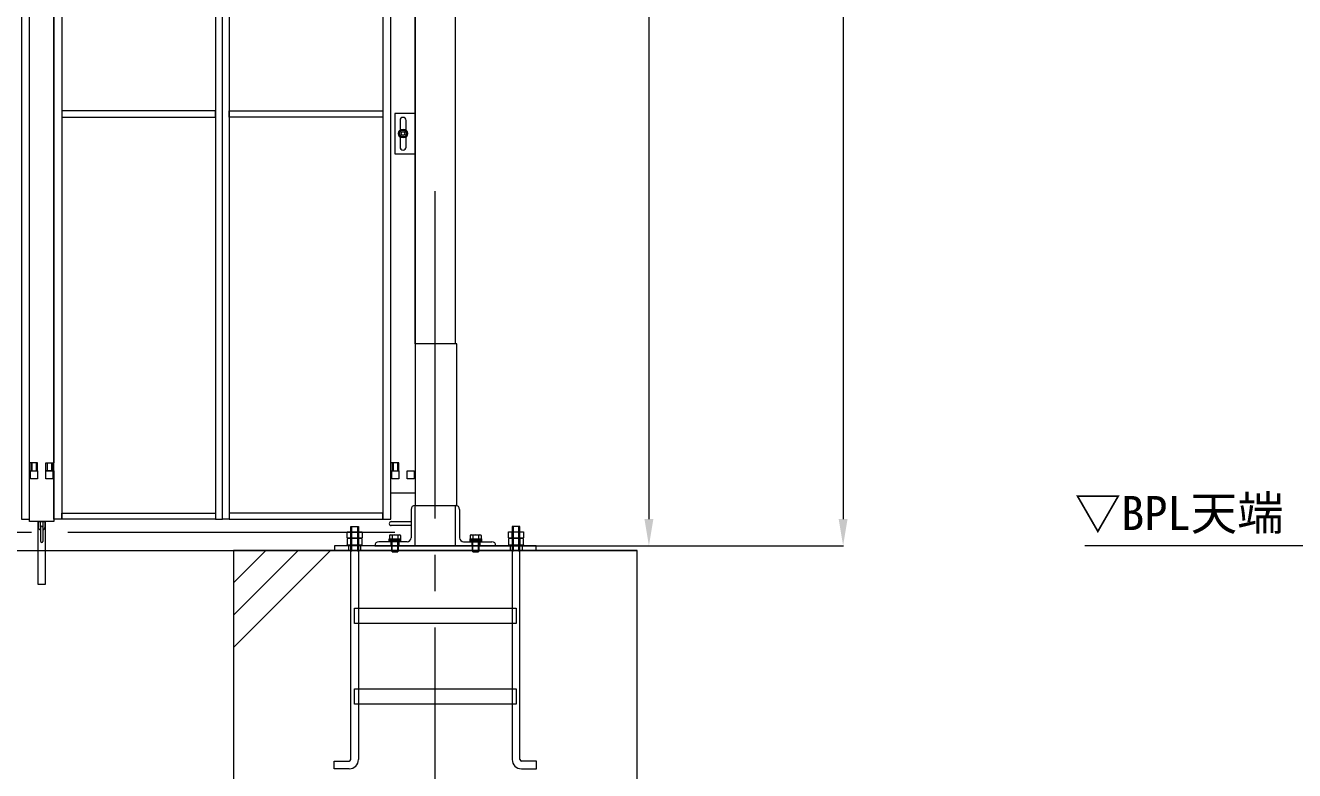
# Model space of a CAD drawing. Units: millimetres, scale not verified. Extents: x -20976 to 3174, y -17325 to 17325.
# Drawn here: x -8052 to -4908, y 3911 to 5755 of the extents above; entities that cross this region are included whole.
import ezdxf
from ezdxf.enums import TextEntityAlignment as Align

# ---------------------------------------------------------------- set-up
doc = ezdxf.new("R2010")
doc.units = ezdxf.units.MM
doc.header["$LTSCALE"] = 90
for name, pattern in [('CHAIN2', [12, 9, -1, 1, -1]), ('DASHED1', [1.8, 1.2, -0.6]), ('DOUBLE_CHAIN2', [12.8, 9, -1, 0.6, -0.6, 0.6, -1])]:
    doc.linetypes.add(name, pattern=pattern)
for name, color, linetype, lineweight in [('0-5_ﾍﾞｰｽﾗｲﾝ', 5, 'Continuous', 18), ('0-6_ﾎﾞﾙﾄ類', 2, 'Continuous', 18), ('0-8_ﾜｲﾔｰﾛｰﾌﾟ', 7, 'DOUBLE_CHAIN2', 18), ('0-9_基礎工事用PCA大', 7, 'Continuous', 18), ('0-B_寸法', 3, 'Continuous', 18), ('0-C_側固定棒', 7, 'Continuous', 18), ('1-0_中央走行棒', 7, 'Continuous', 18), ('1-4_通芯', 1, 'CHAIN2', 18), ('1-7_標準ﾊﾟﾈﾙ', 7, 'Continuous', 18), ('1-8_標準柱', 7, 'Continuous', 18), ('1-9_文字', 7, 'Continuous', 18), ('1-A_落とし棒', 7, 'Continuous', 18)]:
    doc.layers.add(name, color=color, linetype=linetype, lineweight=lineweight)
doc.styles.add('ＭＳ ゴシック', font='')
doc.styles.get('ＭＳ ゴシック').set_extended_font_data('MS Gothic')

msp = doc.modelspace()

# ---------------------------------------------------------------- linework, layer by layer
at = {"layer": '0-5_ﾍﾞｰｽﾗｲﾝ'}
for p, q in [((-6786.24, 4467), (-6026.24, 4467)), ((-3446.24, 4467), (-5427.51, 4467)), ((-20296.24, 4455), (-6536.24, 4455))]:
    msp.add_line(p, q, dxfattribs=at)
at = {"layer": '0-6_ﾎﾞﾙﾄ類'}
for p, q in [((-7245.76, 4487.03), (-7245.76, 4501.6)), ((-7226.71, 4487.03), (-7226.71, 4501.6)), ((-6845.76, 4487.03), (-6845.76, 4501.6)), ((-6826.72, 4487.03), (-6826.72, 4501.6)), ((-7245.76, 4484.17), (-7245.76, 4469.6)), ((-7226.71, 4484.17), (-7226.71, 4469.6)), ((-7148.08, 4494), (-7149.91, 4492.94)), ((-7149.91, 4492.94), (-7149.91, 4484.2)), ((-7149.91, 4484.2), (-7122.57, 4484.2)), ((-7148.08, 4494), (-7124.41, 4494)), ((-7147.48, 4484), (-7124.99, 4484)), ((-7144.24, 4455), (-7144.24, 4477)), ((-7143.08, 4492.94), (-7143.08, 4484.2)), ((-7143.01, 4452.2), (-7143.01, 4477)), ((-7137.43, 4481), (-7136.36, 4477)), ((-7136.12, 4481), (-7135.05, 4477)), ((-7129.4, 4492.94), (-7129.4, 4484.2)), ((-7128.24, 4455), (-7128.24, 4477)), ((-7124.41, 4494), (-7122.57, 4492.94)), ((-7122.57, 4492.94), (-7122.57, 4484.2)), ((-6948.07, 4494), (-6949.91, 4492.94)), ((-6949.91, 4492.94), (-6949.91, 4484.2)), ((-6949.91, 4484.2), (-6922.58, 4484.2)), ((-6948.07, 4494), (-6924.4, 4494)), ((-6947.49, 4484), (-6925, 4484)), ((-6944.24, 4455), (-6944.24, 4477)), ((-6943.08, 4492.94), (-6943.08, 4484.2)), ((-6943.01, 4452.2), (-6943.01, 4477)), ((-6937.43, 4481), (-6936.36, 4477)), ((-6936.12, 4481), (-6935.04, 4477)), ((-6929.41, 4492.94), (-6929.41, 4484.2)), ((-6928.24, 4455), (-6928.24, 4477)), ((-6924.4, 4494), (-6922.58, 4492.94)), ((-6922.58, 4492.94), (-6922.58, 4484.2)), ((-6845.76, 4484.17), (-6845.76, 4469.6)), ((-6826.72, 4484.17), (-6826.72, 4469.6)), ((-7144.24, 4455), (-7143.01, 4452.2)), ((-6944.24, 4455), (-6943.01, 4452.2))]:
    msp.add_line(p, q, dxfattribs=at)
for points in [[(-7111.33, 5496.06), (-7106.43, 5487.56), (-7111.33, 5479.06), (-7121.15, 5479.06), (-7126.06, 5487.56), (-7121.15, 5496.06)], [(-7254.71, 4487.03), (-7254.71, 4501.6), (-7217.77, 4501.6), (-7217.77, 4487.03), (-7220.24, 4485.6), (-7252.24, 4485.6)], [(-6854.72, 4487.03), (-6854.72, 4501.6), (-6817.76, 4501.6), (-6817.76, 4487.03), (-6820.24, 4485.6), (-6852.24, 4485.6)], [(-7254.71, 4484.17), (-7254.71, 4469.6), (-7217.77, 4469.6), (-7217.77, 4484.17), (-7220.24, 4485.6), (-7252.24, 4485.6)], [(-7254.24, 4469.6), (-7218.24, 4469.6), (-7218.24, 4467), (-7254.24, 4467)], [(-7122.24, 4484), (-7122.24, 4481), (-7150.24, 4481), (-7150.24, 4484)], [(-7150.24, 4481), (-7122.24, 4481), (-7122.24, 4477), (-7150.24, 4477)], [(-6922.24, 4484), (-6922.24, 4481), (-6950.24, 4481), (-6950.24, 4484)], [(-6950.24, 4481), (-6922.24, 4481), (-6922.24, 4477), (-6950.24, 4477)], [(-6854.72, 4484.17), (-6854.72, 4469.6), (-6817.76, 4469.6), (-6817.76, 4484.17), (-6820.24, 4485.6), (-6852.24, 4485.6)], [(-6854.24, 4469.6), (-6818.24, 4469.6), (-6818.24, 4467), (-6854.24, 4467)]]:
    msp.add_lwpolyline(points, close=True, dxfattribs=at)
for points in [[(-7143.01, 4452.2), (-7129.47, 4452.2), (-7129.47, 4477)], [(-6943.01, 4452.2), (-6929.47, 4452.2), (-6929.47, 4477)], [(-7144.24, 4455), (-7128.24, 4455), (-7129.47, 4452.2)], [(-6944.24, 4455), (-6928.24, 4455), (-6929.47, 4452.2)]]:
    msp.add_lwpolyline(points, dxfattribs=at)
for radius in [11, 8.5, 4.76, 4.22]:
    msp.add_circle((-7116.24, 5487.56), radius, dxfattribs=at)
for centre, radius, start, end in [((-7116.24, 5487.56), 8.9, 132.757, 167.243), ((-7116.24, 5487.56), 8.9, 192.757, 227.243), ((-7116.24, 5487.56), 8.9, 72.757, 107.243), ((-7116.24, 5487.56), 8.9, 252.757, 287.243), ((-7116.24, 5487.56), 8.9, 12.757, 47.243), ((-7116.24, 5487.56), 8.9, 312.757, 347.243), ((-7250.24, 4494.78), 8.96, 240, 300), ((-7250.24, 4476.42), 8.96, 60, 120), ((-7236.24, 4518.05), 32.45, 252.932, 287.068), ((-7236.24, 4453.15), 32.45, 72.932, 107.068), ((-7222.24, 4494.77), 8.95, 239.975, 300.025), ((-7222.24, 4476.43), 8.95, 59.975, 120.025), ((-7146.49, 4487.95), 6.05, 55.616, 124.384), ((-7147.48, 4484.2), 0.198, 180, 270), ((-7136.24, 4471.39), 22.62, 72.412, 107.588), ((-7125.99, 4487.95), 6.05, 55.616, 124.384), ((-7124.99, 4484.2), 0.198, 270, 0), ((-6946.49, 4487.95), 6.05, 55.616, 124.384), ((-6947.49, 4484.2), 0.198, 180, 270), ((-6936.24, 4471.39), 22.62, 72.412, 107.588), ((-6925.99, 4487.95), 6.05, 55.616, 124.384), ((-6925, 4484.2), 0.198, 270, 0), ((-6850.24, 4494.78), 8.96, 240, 300), ((-6850.24, 4476.42), 8.96, 60, 120), ((-6836.24, 4518.05), 32.45, 252.932, 287.068), ((-6836.24, 4453.15), 32.45, 72.932, 107.068), ((-6822.24, 4494.77), 8.95, 239.975, 300.025), ((-6822.24, 4476.43), 8.95, 59.975, 120.025)]:
    msp.add_arc(centre, radius, start, end, dxfattribs=at)
at = {"layer": '0-8_ﾜｲﾔｰﾛｰﾌﾟ'}
msp.add_line((-7136.24, 4500), (-18737.84, 4500), dxfattribs=at)
at = {"layer": '0-9_基礎工事用PCA大', "color": 4, "linetype": 'DASHED1', "lineweight": 9}
for p, q in [((-7250.93, 4467), (-7250.93, 4455)), ((-7221.24, 4467), (-7221.24, 4455)), ((-7144.24, 4467), (-7144.24, 4455)), ((-7128.24, 4467), (-7128.24, 4455)), ((-6944.24, 4467), (-6944.24, 4455)), ((-6928.24, 4467), (-6928.24, 4455)), ((-6851.24, 4467), (-6851.24, 4455)), ((-6821.24, 4467), (-6821.24, 4455)), ((-7226.71, 4313), (-7226.71, 4275)), ((-6845.77, 4313), (-6845.77, 4275)), ((-7226.71, 4113), (-7226.71, 4075)), ((-6845.77, 4113), (-6845.77, 4075))]:
    msp.add_line(p, q, dxfattribs=at)
at = {"layer": '0-9_基礎工事用PCA大'}
for p, q in [((-7536.24, 4215), (-7296.24, 4455)), ((-7536.24, 4295), (-7376.24, 4455)), ((-7536.24, 4375), (-7456.24, 4455)), ((-7226.71, 4275), (-7226.71, 4113)), ((-6845.77, 4275), (-6845.77, 4113)), ((-7226.71, 4075), (-7226.71, 3938)), ((-6845.77, 4075), (-6845.77, 3938))]:
    msp.add_line(p, q, dxfattribs=at)
for points in [[(-7245.76, 3938.05), (-7245.76, 4515), (-7226.71, 4515), (-7226.71, 4313)], [(-7245.76, 4452.5), (-7243.26, 4455), (-7243.26, 4515), (-7229.21, 4515), (-7229.21, 4455), (-7226.71, 4452.5)], [(-6826.72, 3938.05), (-6826.72, 4515), (-6845.77, 4515), (-6845.77, 4313)], [(-6826.72, 4452.5), (-6829.22, 4455), (-6829.22, 4515), (-6843.27, 4515), (-6843.27, 4455), (-6845.77, 4452.5)], [(-7249.72, 3915), (-7286.71, 3915), (-7286.71, 3934.05), (-7249.76, 3934.05)], [(-6822.76, 3915), (-6785.77, 3915), (-6785.77, 3934.05), (-6822.71, 3934.05)]]:
    msp.add_lwpolyline(points, dxfattribs=at)
for points in [[(-7286.24, 4455), (-6786.24, 4455), (-6786.24, 4467), (-7286.24, 4467)], [(-7536.24, 3455), (-6536.24, 3455), (-6536.24, 4455), (-7536.24, 4455)], [(-7236.24, 4313), (-6836.24, 4313), (-6836.24, 4275), (-7236.24, 4275)], [(-7236.24, 4113), (-6836.24, 4113), (-6836.24, 4075), (-7236.24, 4075)]]:
    msp.add_lwpolyline(points, close=True, dxfattribs=at)
for centre, radius, start, end in [((-7249.76, 3938.05), 4, 270, 0), ((-7249.72, 3938), 23, 270, 0), ((-6822.76, 3938), 23, 180, 270), ((-6822.71, 3938.05), 4, 180, 270)]:
    msp.add_arc(centre, radius, start, end, dxfattribs=at)
at = {"layer": '0-B_寸法'}
for p, q in [((-6026.24, 8901), (-6026.24, 4533)), ((-6507.24, 8401), (-6507.24, 4533)), ((-6985.24, 4467), (-6025.24, 4467)), ((-6880.09, 4467), (-6506.24, 4467))]:
    msp.add_line(p, q, dxfattribs=at)
at = {"layer": '0-B_寸法', "color": 91}
for points in [[(-6518.24, 4533), (-6507.24, 4467), (-6496.24, 4533)], [(-6037.24, 4533), (-6026.24, 4467), (-6015.24, 4533)]]:
    msp.add_solid(points, dxfattribs=at)
at = {"layer": '0-C_側固定棒'}
msp.add_line((-7146.24, 4672.56), (-7146.24, 6024.06), dxfattribs=at)
msp.add_lwpolyline([(-7146.24, 7415.56), (-7146.24, 8267.56), (-7086.24, 8267.56), (-7086.24, 4597.56), (-7146.24, 4597.56), (-7146.24, 4652.56)], dxfattribs=at)
for points in [[(-7126.59, 4632.56), (-7143.89, 4632.56), (-7143.89, 4652.56), (-7126.59, 4652.56)], [(-7088.59, 4632.56), (-7105.89, 4632.56), (-7105.89, 4652.56), (-7088.59, 4652.56)]]:
    msp.add_lwpolyline(points, close=True, dxfattribs=at)
at = {"layer": '1-0_中央走行棒'}
for p, q in [((-8041.24, 4672.56), (-8041.24, 6024.06)), ((-7981.24, 6024.06), (-7981.24, 4672.56)), ((-8019.69, 4527.56), (-8019.69, 4514.46)), ((-8014.69, 4527.56), (-8014.69, 4514.46)), ((-8007.69, 4514.46), (-8007.69, 4527.56)), ((-8002.69, 4514.46), (-8002.69, 4527.56)), ((-8013.74, 4478.06), (-8013.74, 4513.06)), ((-8008.74, 4513.06), (-8008.74, 4478.06))]:
    msp.add_line(p, q, dxfattribs=at)
msp.add_lwpolyline([(-7981.24, 4652.56), (-7981.24, 4527.56), (-8041.24, 4527.56), (-8041.24, 4652.56)], dxfattribs=at)
for points in [[(-8021.59, 4632.56), (-8038.89, 4632.56), (-8038.89, 4652.56), (-8021.59, 4652.56)], [(-7983.59, 4632.56), (-8000.89, 4632.56), (-8000.89, 4652.56), (-7983.59, 4652.56)]]:
    msp.add_lwpolyline(points, close=True, dxfattribs=at)
for centre, radius, start, end in [((-8011.19, 4514.46), 8.5, 180, 252.537), ((-8011.19, 4514.46), 3.5, 180, 223.213), ((-8011.24, 4513.06), 2.5, 0, 180), ((-8011.19, 4514.46), 8.5, 286.746, 0), ((-8011.19, 4514.46), 3.5, 314.408, 0), ((-8011.24, 4478.06), 2.5, 180, 0)]:
    msp.add_arc(centre, radius, start, end, dxfattribs=at)
at = {"layer": '1-4_通芯'}
msp.add_line((-7036.24, 3455), (-7036.24, 5367), dxfattribs=at)
at = {"layer": '1-7_標準ﾊﾟﾈﾙ'}
for p, q in [((-8037.95, 4672.56), (-8037.95, 4652.56)), ((-7984.53, 4672.56), (-7984.53, 4652.56)), ((-7142.95, 4672.56), (-7142.95, 4652.56))]:
    msp.add_line(p, q, dxfattribs=at)
at = {"layer": '1-7_標準ﾊﾟﾈﾙ', "color": 4, "linetype": 'DASHED1', "lineweight": 9}
for p, q in [((-8035.74, 4672.56), (-8035.74, 4652.56)), ((-8024.74, 4672.56), (-8024.74, 4652.56)), ((-7997.74, 4672.56), (-7997.74, 4652.56)), ((-7986.74, 4672.56), (-7986.74, 4652.56)), ((-7140.74, 4672.56), (-7140.74, 4652.56)), ((-7129.74, 4672.56), (-7129.74, 4652.56))]:
    msp.add_line(p, q, dxfattribs=at)
at = {"layer": '1-7_標準ﾊﾟﾈﾙ'}
for points in [[(-8041.74, 7535.56), (-8061.49, 7535.56), (-8061.49, 4532.56), (-8041.74, 4532.56)], [(-7980.74, 7535.56), (-7960.99, 7535.56), (-7960.99, 4532.56), (-7980.74, 4532.56)], [(-7563.74, 7535.56), (-7580.49, 7535.56), (-7580.49, 4532.56), (-7563.74, 4532.56)], [(-7563.74, 7535.56), (-7546.99, 7535.56), (-7546.99, 4532.56), (-7563.74, 4532.56)], [(-7146.74, 7535.56), (-7166.49, 7535.56), (-7166.49, 4532.56), (-7146.74, 4532.56)], [(-7580.49, 5544.06), (-7960.99, 5544.06), (-7960.99, 5528.06), (-7580.49, 5528.06)], [(-7546.99, 5544.06), (-7166.49, 5544.06), (-7166.49, 5528.06), (-7546.99, 5528.06)], [(-7580.49, 4532.56), (-7960.99, 4532.56), (-7960.99, 4548.06), (-7580.49, 4548.06)], [(-7546.99, 4532.56), (-7166.49, 4532.56), (-7166.49, 4548.06), (-7546.99, 4548.06)]]:
    msp.add_lwpolyline(points, close=True, dxfattribs=at)
for points in [[(-8041.74, 4652.56), (-8021.74, 4652.56), (-8021.74, 4672.56), (-8041.74, 4672.56)], [(-7980.74, 4652.56), (-8000.74, 4652.56), (-8000.74, 4672.56), (-7980.74, 4672.56)], [(-7146.74, 4652.56), (-7126.74, 4652.56), (-7126.74, 4672.56), (-7146.74, 4672.56)]]:
    msp.add_lwpolyline(points, dxfattribs=at)
at = {"layer": '1-8_標準柱'}
for p, q in [((-7086.24, 4967), (-7086.24, 8417)), ((-6986.24, 4967), (-6986.24, 8417)), ((-7123.74, 5520), (-7123.74, 5495.61)), ((-7108.74, 5495.61), (-7108.74, 5520)), ((-7123.74, 5479.51), (-7123.74, 5454)), ((-7108.74, 5454), (-7108.74, 5479.51)), ((-7096.24, 4557), (-7096.24, 4487)), ((-6976.24, 4557), (-6976.24, 4487)), ((-7106.24, 4477), (-7176.24, 4477)), ((-7086.24, 4467), (-6986.24, 4467)), ((-6966.24, 4477), (-6896.24, 4477))]:
    msp.add_line(p, q, dxfattribs=at)
at = {"layer": '1-8_標準柱', "color": 4, "linetype": 'DASHED1', "lineweight": 9}
for p, q in [((-7146.24, 4477), (-7146.24, 4467)), ((-7126.24, 4477), (-7126.24, 4467)), ((-6946.24, 4477), (-6946.24, 4467)), ((-6926.24, 4477), (-6926.24, 4467))]:
    msp.add_line(p, q, dxfattribs=at)
at = {"layer": '1-8_標準柱'}
for points in [[(-7086.24, 5537), (-7136.24, 5537), (-7136.24, 5437), (-7086.24, 5437)], [(-6983.04, 4967), (-7086.24, 4967), (-7086.24, 4567), (-6983.04, 4567)]]:
    msp.add_lwpolyline(points, close=True, dxfattribs=at)
for points in [[(-7186.24, 4467), (-7086.24, 4467), (-7086.24, 4567)], [(-6886.24, 4467), (-6986.24, 4467), (-6986.24, 4567)], [(-7145.24, 4527), (-7096.24, 4527), (-7096.24, 4517), (-7145.24, 4517)]]:
    msp.add_lwpolyline(points, dxfattribs=at)
for centre, radius, start, end in [((-7116.24, 5520), 7.5, 0, 180), ((-7116.24, 5454), 7.5, 180, 0), ((-7086.24, 4557), 10, 90, 180), ((-6986.24, 4557), 10, 0, 90), ((-7145.24, 4522), 5, 90, 270), ((-7176.24, 4467), 10, 90, 180), ((-7106.24, 4487), 10, 270, 0), ((-6966.24, 4487), 10, 180, 270), ((-6896.24, 4467), 10, 0, 90)]:
    msp.add_arc(centre, radius, start, end, dxfattribs=at)
at = {"layer": '1-A_落とし棒'}
msp.add_lwpolyline([(-8002.74, 4527.56), (-8002.74, 4371.36), (-8019.74, 4371.36), (-8019.74, 4527.56)], close=True, dxfattribs=at)

# ---------------------------------------------------------------- texts
at = {"layer": '1-9_文字', "style": 'ＭＳ ゴシック'}
msp.add_text('▽BPL天端', height=84.46, dxfattribs=at).set_placement((-5452.87, 4480.68), align=Align.BOTTOM_LEFT)

doc.saveas('drawing.dxf')
